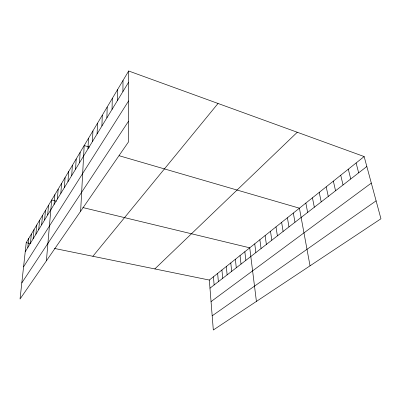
<?xml version="1.0" encoding="UTF-8"?>
<svg xmlns="http://www.w3.org/2000/svg" width="401" height="401" viewBox="0 0 401 401"><rect width="100%" height="100%" fill="white"/><g stroke="black" fill="none" stroke-linecap="round" stroke-linejoin="round"><path stroke-width="0.6" d="M128.676 70.997L128.526 141.854L20.05 299.001L26.215 242.68L128.676 70.997L364.148 156.555L380.95 218.771L213.317 330.003L209.327 280.053L364.148 156.555M122.912 91.578L123.012 80.491M117.378 100.656L117.553 89.639M112.039 109.408L112.285 98.471M106.887 117.859L107.192 106.997M101.909 126.014L102.28 115.232M97.102 133.899L97.528 123.192M92.456 141.518L92.932 130.891M87.964 148.886L88.486 138.345M80.626 211.242L84.175 145.558L89.493 147.107M79.518 162.731L80.125 152.35M75.553 169.237L76.195 158.931M71.704 175.548L72.38 165.322M67.969 181.673L68.676 171.528M64.34 187.623L65.082 177.553M60.817 193.402L61.584 183.412M57.388 199.021L58.185 189.107M54.06 204.48L54.882 194.645M46.401 260.82L51.664 200.034L56.456 201.192M47.669 214.961L48.536 205.277M44.601 219.989L45.488 210.385M41.614 224.891L42.521 215.357M38.702 229.663L39.629 220.204M35.869 234.309L36.807 224.926M33.103 238.841L34.06 229.532M30.411 243.262L31.378 234.024M27.784 247.567L28.767 238.405M25.218 251.773L128.656 82.165M23.569 266.86L128.611 100.912M21.809 282.911L128.571 121.182M92.877 256.284L218.039 103.468M154.826 268.926L297.276 132.255M209.979 288.174L366.835 166.5M211.046 301.602L371.316 183.087M212.184 315.818L376.108 200.846M26.215 242.68L30.862 243.628M54.426 248.435L209.327 280.053M82.862 207.563L249.733 247.823L256.414 301.402M119.097 155.718L299.417 208.189L310.038 265.823M356.113 162.966L358.664 172.841M348.304 169.192L350.735 178.991M340.725 175.242L343.035 184.966M333.356 181.117L335.552 190.766M326.188 186.836L328.284 196.41M319.221 192.39L321.211 201.893M312.439 197.798L314.334 207.227M305.843 203.066L307.642 212.42M293.337 213.036L294.966 222.249M287.412 217.763L288.961 226.906M281.632 222.375L283.106 231.452M275.993 226.876L277.392 235.883M270.49 231.267L271.818 240.204M265.116 235.552L266.379 244.425M259.868 239.738L261.066 248.545M254.74 243.828L255.878 252.57M244.836 251.728L245.863 260.339M240.049 255.547L241.021 264.094M235.367 259.282L236.289 267.763M230.791 262.931L231.663 271.357M226.314 266.505L227.136 274.865M221.928 269.998L222.705 278.299M217.643 273.422L218.375 281.662M213.442 276.77L214.129 284.951"/></g></svg>
